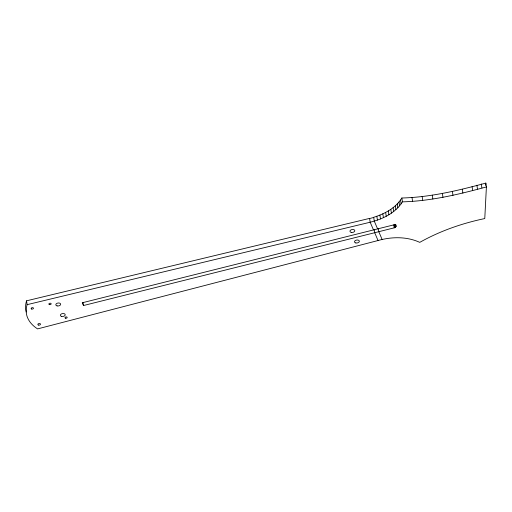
<?xml version="1.0" encoding="UTF-8"?>
<svg xmlns="http://www.w3.org/2000/svg" width="512" height="512" viewBox="0 0 512 512"><rect width="100%" height="100%" fill="white"/><g stroke="black" fill="none" stroke-linecap="round" stroke-linejoin="round"><path stroke-width="0.77" d="M485.702 185.466L485.824 183.098C458.355 190.515 430.47 197.248 401.85 198.01C395.68 208.045 384.646 213.888 373.702 217.293L374.278 221.133L377.6 228.902L393.024 225.069C395.533 223.859 397.402 227.405 394.214 227.84L83.456 305.542L82.266 302.771L377.6 228.902M485.824 183.098L486.4 186.938L484.774 218.566C462.099 223.277 439.981 231.014 419.757 242.362C406.771 236.39 391.603 236.659 378.054 240.525L37.587 328.902A49.152 29.76 -8.5 0 1 28.698 320.006L27.667 317.952A49.152 29.76 -8.5 0 1 27.136 304.653L26.56 300.813L369.6 218.387L370.17 222.227L373.517 229.99M27.136 304.653L370.17 222.227C382.611 219.136 395.43 213.088 402.426 201.856L401.85 198.01M402.426 201.856C431.04 201.094 458.931 194.355 486.4 186.938M369.619 218.541L373.728 217.446M378.054 240.525L374.714 232.762L374.272 229.811M382.112 239.443L378.79 231.68L378.349 228.723M481.306 184.013L481.882 187.853M476.896 185.203L477.466 189.043M472.09 186.662L472.666 190.502M462.317 189.267L462.886 193.107M452.403 191.558L452.979 195.398M442.387 193.517L442.957 197.363M432.288 195.149L432.864 198.995M422.15 196.448L422.72 200.288M411.994 197.402L412.563 201.242M400.544 200.038L401.114 203.878M399.008 202.016L399.584 205.862M397.261 203.949L397.83 207.789M395.302 205.811L395.878 209.651M395.834 224.704L396.064 226.24M393.152 207.597L393.728 211.443M395.738 225.101L395.968 226.637M395.373 224.71L395.718 227.021M394.861 224.288L395.322 227.36M394.349 224.57L394.803 227.642M393.754 224.768L394.214 227.84M390.816 209.306L391.392 213.146M388.307 210.918L388.883 214.758M385.645 212.429L386.221 216.269M382.835 213.824L383.411 217.67M379.898 215.11L380.474 218.95M376.851 216.262L377.421 220.109M83.002 302.47L83.456 305.542M26.323 311.987A49.152 29.76 -8.5 0 1 26.56 300.813M65.53 318.202A1.094 0.666 -8.5 0 0 67.174 317.485A1.094 0.666 -8.5 0 0 65.549 317.043A1.094 0.666 -8.5 0 0 65.53 318.202M49.421 304.608A1.165 0.704 -8.5 0 0 51.174 303.84A1.165 0.704 -8.5 0 0 49.446 303.373A1.165 0.704 -8.5 0 0 49.421 304.608M38.49 325.069A1.344 0.813 -8.5 0 0 40.506 324.192A1.344 0.813 -8.5 0 0 38.522 323.654A1.344 0.813 -8.5 0 0 38.49 325.069M31.699 309.043A1.19 0.723 -8.5 0 0 33.485 308.262A1.19 0.723 -8.5 0 0 31.725 307.789A1.19 0.723 -8.5 0 0 31.699 309.043M61.677 316.442A2.438 1.478 -8.5 0 0 65.197 314.707A2.438 1.478 -8.5 0 0 61.453 313.888A2.438 1.478 -8.5 0 0 61.677 316.442M57.133 305.907A2.438 1.478 -8.5 0 0 60.653 304.173A2.438 1.478 -8.5 0 0 56.915 303.354A2.438 1.478 -8.5 0 0 57.133 305.907M355.821 242.938A2.438 1.478 -8.5 0 0 359.341 241.203A2.438 1.478 -8.5 0 0 355.597 240.384A2.438 1.478 -8.5 0 0 355.821 242.938M351.277 232.403A2.438 1.478 -8.5 0 0 354.797 230.669A2.438 1.478 -8.5 0 0 351.059 229.85A2.438 1.478 -8.5 0 0 351.277 232.403"/></g></svg>
